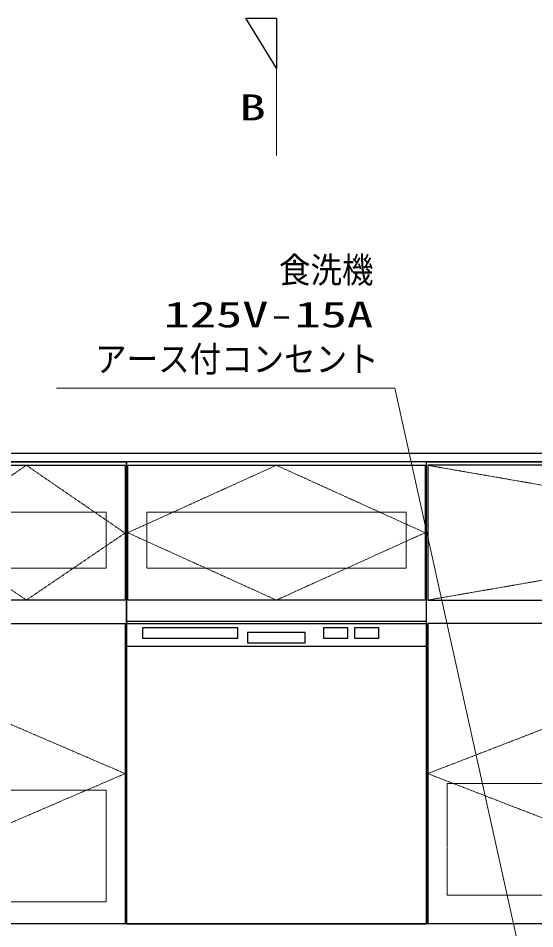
# Model space of a CAD drawing. Units: millimetres, scale not verified. Extents: x -9797 to 9797, y -4555 to 4555.
# Drawn here: x -7156 to -6381, y -1724 to -359 of the extents above; entities that cross this region are included whole.
import ezdxf
from ezdxf.enums import TextEntityAlignment as Align

# ---------------------------------------------------------------- set-up
doc = ezdxf.new("R2010")
doc.units = ezdxf.units.MM
doc.header["$LTSCALE"] = 30
for name, pattern in [('USER1', [0.375, 0.25, -0.125]), ('USER3', [2, 1.25, -0.25, 0.25, -0.25]), ('USER8', [1.125, 0.75, -0.125, 0.125, -0.125])]:
    doc.linetypes.add(name, pattern=pattern)
for name, color, linetype, lineweight in [('0-0_0', 7, 'Continuous', 25), ('0-2_細線ﾚｲﾔｰ', 91, 'Continuous', 9), ('0-3_寸法ﾚｲﾔｰ', 30, 'Continuous', 13), ('0-5_1', 7, 'Continuous', 25), ('0-6_図面枠', 3, 'Continuous', 15)]:
    doc.layers.add(name, color=color, linetype=linetype, lineweight=lineweight)
doc.styles.add('ＭＳ ゴシック', font='')
doc.styles.get('ＭＳ ゴシック').set_extended_font_data('MS Gothic')

# ---------------------------------------------------------------- blocks, each defined once
blk = doc.blocks.new('A$C66068E6C')
at = {"layer": '0-0_0'}
for points in [[(0, 20760), (35100, 20760), (35100, 0), (0, 0)], [(60, 14550), (35040, 14550), (35040, 20610), (60, 20610)]]:
    blk.add_lwpolyline(points, close=True, dxfattribs=at)
blk.add_lwpolyline([(35040, 0), (35040, 13500), (60, 13500), (60, 0)], dxfattribs=at)
at = {"layer": '0-2_細線ﾚｲﾔｰ', "linetype": 'USER3'}
for p, q in [((35040, 20610), (60, 14550)), ((60, 20610), (35040, 14550))]:
    blk.add_line(p, q, dxfattribs=at)
blk.add_lwpolyline([(17550, 13500), (35040, 6750), (17550, 0), (60, 6750)], close=True, dxfattribs=at)
at = {"layer": '0-2_細線ﾚｲﾔｰ', "linetype": 'USER1'}
for points in [[(25500, 2100), (32490, 2100), (32490, 8550), (25500, 8550)], [(34170, 1290), (930, 1290), (930, 6300), (34170, 6300)]]:
    blk.add_lwpolyline(points, close=True, dxfattribs=at)
blk.add_lwpolyline([(32190, 2100), (32190, 8160), (25800, 8160), (25800, 2100)], dxfattribs=at)
blk = doc.blocks.new('A$C62417985')
at = {"layer": '0-0_0'}
blk.add_line((-6750, 13500), (6750, 13500), dxfattribs=at)
at = {"layer": '0-5_1'}
for points in [[(-6750, 13500), (6750, 13500), (6750, 0), (-6750, 0)], [(-6750, 13500), (6750, 13500), (6750, 12465), (-6750, 12465)], [(-1735.6, 13299.1), (-6021.5, 13299.1), (-6021.5, 12832.5), (-1735.6, 12832.5)], [(3214, 13299.1), (2113, 13299.1), (2113, 12832.5), (3214, 12832.5)], [(4614.9, 13299.1), (3514, 13299.1), (3514, 12832.5), (4614.9, 12832.5)], [(1300.5, 13096.7), (-1300.5, 13096.7), (-1300.5, 12630), (1300.5, 12630)]]:
    blk.add_lwpolyline(points, close=True, dxfattribs=at)
blk = doc.blocks.new('A$C660A548F')
at = {"layer": '0-0_0'}
for p, q in [((0, 20760), (31500, 20760)), ((0, 0), (0, 20760)), ((22500, 14550), (22500, 20760)), ((31500, 0), (31500, 20760))]:
    blk.add_line(p, q, dxfattribs=at)
for points in [[(4440, 14550), (60, 14550), (60, 20610), (4440, 20610)], [(31440, 14550), (22560, 14550), (22560, 20610), (31440, 20610)], [(31440, 0), (60, 0), (60, 13500), (31440, 13500)]]:
    blk.add_lwpolyline(points, close=True, dxfattribs=at)
at = {"layer": '0-2_細線ﾚｲﾔｰ', "linetype": 'USER8'}
blk.add_lwpolyline([(2250, 20610), (60, 17565), (2250, 14550), (4440, 17565)], close=True, dxfattribs=at)
at = {"layer": '0-2_細線ﾚｲﾔｰ', "linetype": 'USER3'}
for points in [[(27000, 20610), (22560, 17565), (27000, 14550), (31440, 17565)], [(15750, 13500), (60, 6750), (15750, 0), (31440, 6750)]]:
    blk.add_lwpolyline(points, close=True, dxfattribs=at)
at = {"layer": '0-2_細線ﾚｲﾔｰ', "linetype": 'USER1'}
for points in [[(915, 16530), (3585, 16530), (3585, 18660), (915, 18660)], [(23415, 15990), (30585, 15990), (30585, 18510), (23415, 18510)], [(915, 990), (30585, 990), (30585, 6000), (915, 6000)]]:
    blk.add_lwpolyline(points, close=True, dxfattribs=at)
at = {"layer": '0-5_1'}
for p, q in [((4500, 14550), (4500, 20760)), ((31440, 14550), (60, 14550)), ((31500, 0), (0, 0))]:
    blk.add_line(p, q, dxfattribs=at)
blk = doc.blocks.new('A$C660A52EF')
at = {"layer": '0-0_0'}
blk.add_line((13500, 13590), (0, 13590), dxfattribs=at)
for points in [[(13500, 20760), (0, 20760), (0, 0), (13500, 0)], [(13440, 14550), (60, 14550), (60, 20610), (13440, 20610)]]:
    blk.add_lwpolyline(points, close=True, dxfattribs=at)
at = {"layer": '0-2_細線ﾚｲﾔｰ', "linetype": 'USER3'}
blk.add_lwpolyline([(6750, 20610), (60, 17580), (6750, 14550), (13440, 17580)], close=True, dxfattribs=at)
at = {"layer": '0-2_細線ﾚｲﾔｰ', "linetype": 'USER1'}
blk.add_lwpolyline([(915, 15990), (12585, 15990), (12585, 18510), (915, 18510)], close=True, dxfattribs=at)

msp = doc.modelspace()

# ---------------------------------------------------------------- linework, layer by layer
at = {"layer": '0-0_0'}
for points in [[(-6814.34, -358.89), (-6768.51, -358.89), (-6768.51, -433.89)], [(-5358.51, -1010.93), (-5358.51, -1023.93), (-8058.51, -1023.93), (-8058.51, -1010.93)]]:
    msp.add_lwpolyline(points, close=True, dxfattribs=at)
at = {"layer": '0-3_寸法ﾚｲﾔｰ'}
msp.add_lwpolyline([(-7098.54, -913.28), (-6590.82, -913.28), (-6398.27, -1781.5)], dxfattribs=at)
at = {"layer": '0-6_図面枠', "color": 7}
msp.add_line((-6768.51, -358.89), (-6768.51, -564.44), dxfattribs=at)
msp.add_lwpolyline([(-6814.34, -358.89), (-6768.51, -358.89), (-6768.51, -433.89)], close=True, dxfattribs=at)

# ---------------------------------------------------------------- block references
at = {"layer": '0-0_0', "xscale": 0.03333333, "yscale": 0.03333333}
for name, p in [('A$C660A548F', (-8043.51, -1715.93)), ('A$C660A52EF', (-6993.51, -1715.93)), ('A$C66068E6C', (-6543.51, -1715.93)), ('A$C62417985', (-6768.51, -1715.93))]:
    msp.add_blockref(name, p, dxfattribs=at)

# ---------------------------------------------------------------- texts
at = {"layer": '0-3_寸法ﾚｲﾔｰ', "color": 7, "style": 'ＭＳ ゴシック'}
for s, height, width, p in [('食洗機', 38.49, 0.9, (-6764.6, -767.05)), ('125V-15A', 38.48, 1.5, (-6937.49, -833.72)), ('アース付コンセント', 38.49, 0.9, (-7040.42, -900.38))]:
    msp.add_text(s, height=height, dxfattribs=dict(at, width=width)).set_placement(p, align=Align.BOTTOM_LEFT)
at = {"layer": '0-6_図面枠', "style": 'ＭＳ ゴシック', "width": 1.5}
msp.add_text('B', height=38.98, dxfattribs=at).set_placement((-6824.04, -523.79), align=Align.BOTTOM_LEFT)

doc.saveas('drawing.dxf')
